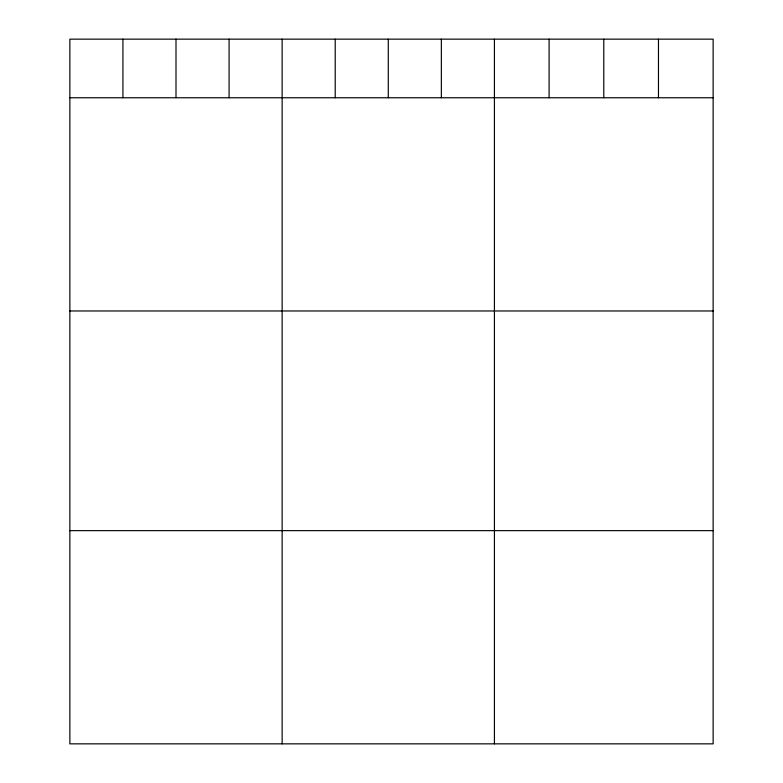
<?xml version="1.0" encoding="UTF-8"?>
<svg xmlns="http://www.w3.org/2000/svg" width="783" height="783" viewBox="0 0 783 783"><rect width="100%" height="100%" fill="white"/><g stroke="black" fill="none" stroke-linecap="round" stroke-linejoin="round"><path stroke-width="1.17" d="M713.137 97.758L713.137 743.85L69.863 743.85L69.863 39.15L713.137 39.15L713.137 97.758L69.863 97.758M69.863 310.968L713.137 310.968M69.863 530.639L713.137 530.639M658.464 39.15L658.464 97.758M603.781 39.15L603.781 97.758M549.098 39.15L549.098 97.758M494.425 39.15L494.425 743.85M441.358 39.15L441.358 97.758M388.28 39.15L388.28 97.758M335.212 39.15L335.212 97.758M282.144 39.15L282.144 743.85M229.076 39.15L229.076 97.758M175.999 39.15L175.999 97.758M122.931 39.15L122.931 97.758"/></g></svg>
